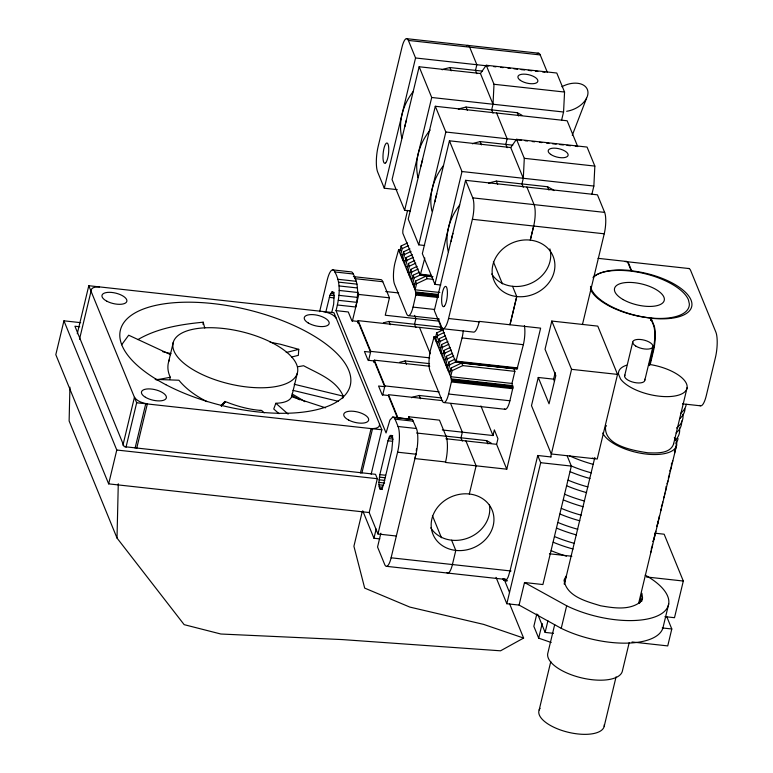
<?xml version="1.0" encoding="UTF-8"?>
<svg xmlns="http://www.w3.org/2000/svg" width="773" height="773" viewBox="0 0 773 773"><rect width="100%" height="100%" fill="white"/><g stroke="black" fill="none" stroke-linecap="round" stroke-linejoin="round"><path stroke-width="1.16" d="M69.918 387.205L69.126 420.985L117.013 538.047L184.158 624.652L220.846 634.015L342.352 639.59L500.546 650.808L523.611 638.063L509.494 603.539M117.013 538.047L118.279 483.763M493.01 113.167L491.657 109.882L493.019 104.239L494.005 84.276L486.227 65.261L556.782 73.02L564.561 92.045L563.565 112.008L561.594 120.211M523.292 187.211L521.949 183.926L523.302 178.283L524.297 158.32L516.509 139.304L587.065 147.063L594.843 166.089L593.857 186.051L591.886 194.255M203.077 324.438L203.193 322.196C180.795 324.399 157.595 328.061 137.913 339.589M380.867 533.206L377.553 547.023L384.732 564.58A15.982 4.194 -83.7 0 0 391.109 557.797L415.98 454.215A19.17 5.034 -83.7 0 0 416.454 428.513L412.396 419.507L392.732 417.053L389.93 420.029L386.056 432.957L336.023 310.63C339.279 298.059 341.598 283.865 334.854 271.961A19.17 5.034 -83.7 0 0 327.201 280.106L319.626 311.664M337.376 304.987L355.764 307.007C358.16 296.098 359.001 284.078 353.242 273.99A19.17 5.034 -83.7 0 0 350.903 271.864L332.516 269.845M378.886 482.381L379.852 474.632L387.978 440.784L389.321 436.89L390.819 435.305A10.223 2.686 -83.7 0 1 392.732 439.982L391.814 450.147L383.688 483.995L382.345 487.879L380.857 489.464L380.171 489.241L379.185 486.816L378.886 482.381L384.635 483.019M416.009 294.213L415.111 289.778L398.559 249.911L394.964 262.907A15.982 4.194 -83.7 0 0 394.578 284.329L406.666 313.886A15.982 4.194 -83.7 0 0 413.043 307.103L416.009 294.213L438.407 296.677M451.558 381.128L450.669 376.702L434.117 336.835L430.522 349.831A15.982 4.194 -83.7 0 0 430.126 371.253L442.214 400.81A15.982 4.194 -83.7 0 0 448.591 394.017L451.558 381.128L512.866 387.882L509.9 400.772A15.982 4.194 -83.7 0 1 504.411 408.965M512.866 387.882L511.968 383.447L514.866 371.359L513.784 368.731L461.684 362.991L451.036 368.025L449.586 374.064M270.096 342.207L280.377 344.236L298.755 349.348L298.359 355.348L291.518 357.068M342.816 398.172L343.222 396.153C336.419 380.007 317.916 373.552 303.596 365.726L297.721 366.779M407.593 210.324L402.859 230.161L402.801 233.195L420.203 275.285L424.821 257.989M80.663 322.66L63.937 320.824L55.811 354.672L108.655 483.869L369.185 512.547L377.949 533.998L396.346 536.018M77.271 333.723L88.789 285.72L333.946 312.707L381.833 429.769L371.146 474.264M79.513 339.212L91.04 291.208C90.605 286.986 96.557 286.822 99.514 286.938M108.655 483.869L116.781 450.021L63.937 320.824M122.907 445.306L134.434 397.293C137.671 401.854 143.672 403.332 148.909 404.134L381.833 429.769M125.989 447.277L136.676 402.781L88.789 285.72M135.101 448.098L145.788 403.612M136.676 448.408L147.353 403.912L136.676 402.781M168.64 361.764L173.307 342.284M291.692 396.626L297.315 373.204A63.908 26.804 13.5 0 0 210.855 327.713A63.908 26.804 13.5 0 0 197.762 372.315A63.908 26.804 13.5 0 0 297.315 373.204M325.684 312.553L329.955 295.199L332.158 291.904A10.223 2.686 -83.7 0 1 334.071 296.581L333.656 304.243L331.752 312.572M352.314 321.404L358.788 294.445L357.464 291.228M384.287 188.216L415.555 57.975L408.376 40.418A15.982 4.194 -83.7 0 0 401.989 47.201L378.171 146.416A19.17 5.034 -83.7 0 0 377.697 172.128L384.287 188.216L397.254 189.646M357.638 322.95L358.189 320.64L443.074 329.984M486.227 65.261L480.448 73.503L419.15 66.758L392.056 179.587L404.627 210.314L410.521 210.961M368.547 360.585L370.76 351.367L358.189 320.64M404.627 210.314L431.711 97.485L419.15 66.758M399.67 252.027L401.119 245.978L407.506 242.964M373.803 362.45L374.354 360.15L429.759 366.247M353.387 276.618L380.471 279.594A19.17 5.034 -83.7 0 1 382.809 281.72L389.437 297.818L385.254 315.239L438.301 321.075M575.305 146.271L577.692 146.541L567.16 120.781L435.305 106.268L408.221 219.097L418.753 244.848L424.648 245.495M401.119 245.978L402.202 248.616L400.743 254.655L403.1 254.916M402.066 257.873L403.516 251.834L409.903 248.819M403.516 251.834L404.588 254.472L403.139 260.511L405.496 260.772M404.453 263.728L405.912 257.689L412.299 254.665M405.912 257.689L406.985 260.317L405.535 266.366L407.893 266.627M406.849 269.584L408.299 263.545L414.686 260.52M408.299 263.545L409.381 266.173L407.931 272.222L410.289 272.473M360.431 473.037L371.108 428.551C374.064 428.667 380.016 428.513 379.582 424.29M409.246 275.439L410.695 269.391L417.082 266.376M361.89 473.066L372.567 428.58M410.695 269.391L411.777 272.028L410.318 278.067L412.685 278.328M382.674 395.119L384.886 385.911L374.354 360.15M418.753 244.848L445.837 132.019L435.305 106.268M411.642 281.285L413.091 275.246L419.478 272.231M413.091 275.246L414.164 277.884L412.714 283.923L415.072 284.184M414.038 287.141L415.488 281.101L426.126 276.067L432.049 276.724M516.509 139.304L510.731 147.546L449.432 140.802L422.348 253.631L434.909 284.358L440.803 285.005M415.488 281.101L416.56 283.73L415.111 289.778L439.866 292.503M362.208 511.697L353.918 546.231L364.682 588.108L409.825 607.085L483.637 624.391L523.611 638.063M369.185 512.547L377.311 478.7L375.514 474.313L124.182 446.649L74.923 326.225L79.706 326.747M379.852 538.887L373.958 538.24L376.171 529.032M434.909 284.358L462.003 171.529L449.432 140.802M377.949 533.998L397.593 452.195A19.17 5.034 -83.7 0 0 398.066 426.493L395.071 419.179L393.998 417.478L392.732 417.053M408.26 419.121L408.82 416.782L439.47 420.154L446.06 436.252A19.17 5.034 -83.7 0 1 445.586 461.954L445.461 462.438L506.769 469.192L540.627 328.139L479.328 321.384L479.173 321.877A19.17 5.034 -83.7 0 1 473.859 332.139L443.248 328.776M465.588 180.312L434.32 310.553L440.91 326.65A19.17 5.034 -83.7 0 0 448.562 318.505L472.38 219.29A15.982 4.194 -83.7 0 0 472.776 197.869L465.588 180.312L597.442 194.825L604.631 212.391A15.982 4.194 -83.7 0 1 604.235 233.804L582.446 324.573M435.218 338.941L436.677 332.902L443.064 329.887M436.677 332.902L437.75 335.54L436.301 341.579L438.658 341.84M437.615 344.797L439.064 338.758L445.451 335.733M439.064 338.758L440.146 341.386L438.697 347.435L441.054 347.695M440.011 350.652L441.46 344.603L447.847 341.589M441.46 344.603L442.543 347.241L441.083 353.28L443.441 353.541M442.407 356.508L443.857 350.459L450.244 347.444M443.857 350.459L444.929 353.097L443.48 359.136L445.837 359.397M444.794 362.353L446.253 356.314L452.64 353.3M446.253 356.314L447.325 358.952L445.876 364.991L448.234 365.252M447.19 368.209L448.64 362.17L455.026 359.145M448.64 362.17L449.722 364.798L448.272 370.847L450.63 371.108M451.036 368.025L452.118 370.654L450.669 376.702L511.968 383.447M469.327 493.995L476.12 465.819L465.945 440.948M526.896 187.056L534.075 204.623A15.982 4.194 -83.7 0 1 533.679 226.035L530.297 240.142A31.954 27.77 -22.2 0 1 554.173 271.719A31.954 27.77 -22.2 0 1 516.75 296.552L509.977 324.766L516.741 296.523L512.567 286.31M442.311 429.962L493 435.537L494.353 429.894L497.947 438.678L496.595 444.32L506.769 469.192M538.259 377.466L531.495 405.67L551.246 453.964L597.22 459.027L617.54 374.403L597.78 326.119L551.806 321.056L545.033 349.261L555.816 375.601L549.043 403.806L538.259 377.466L553.594 379.156L554.492 381.35M553.536 379.446L555.198 372.538M551.226 456.978L537.737 455.49L509.948 571.247C508.76 573.991 508.112 581.46 503.822 580.339L502.856 578.803L505.098 579.045M668.713 603.858L663.292 626.42A67.106 28.147 13.5 0 1 561.237 628.343L519.089 605.085L506.827 603.732L540.685 462.698L537.737 455.49M550.705 456.795L571.556 369.339L551.806 321.056M519.089 605.085L524.509 582.523L542.897 584.543L571.334 466.08L567.295 456.186M536.829 613.917L533.853 626.323L538.684 638.15L551.197 642.489M538.684 638.15L542.211 623.482M553.468 633.329L545.129 632.411L547.912 620.825M564.174 584.059L566.068 576.156L564.029 580.185C566.58 596.64 586.968 601.558 600.573 605.771C613.598 608.003 629.222 610.651 640.498 601.964L642.537 597.935L641.899 593.306L639.464 603.462M554.685 624.652L547.941 652.712A38.35 16.088 13.5 0 0 581.219 677.786A38.35 16.088 13.5 0 0 622.458 670.713L629.193 642.653M564.503 583.731L594.824 457.461M539.168 709.962L550.782 661.601M561.237 628.343L566.657 605.781L524.509 582.523M624.603 375.997L632.729 342.149M650.518 320.495L651.059 318.234A51.772 21.712 13.5 0 0 691.014 300.001A51.772 21.712 13.5 0 0 631.667 270.83L628.797 263.806A19.17 5.034 -83.7 0 0 626.449 261.68M644.817 380.239L652.943 346.391M649.378 365.6L652.953 350.71A19.17 5.034 -83.7 0 0 653.427 325.008L650.557 317.983A51.772 21.712 13.5 0 1 590.466 286.368M650.161 364.711L653.456 350.961A19.17 5.034 -83.7 0 0 653.929 325.259L651.059 318.234M604.186 726.359L616.071 676.848M605.491 427.266C604.563 445.77 633.445 450.562 647.909 452.814C656.49 453.046 670.065 453.993 673.563 444.089L687.1 387.679M653.968 538.81L655.32 533.167A71.261 29.886 13.5 0 0 655.784 531.215M657.35 524.703L658.702 519.06A71.261 29.886 13.5 0 0 659.292 516.113M638.74 602.901L676.636 445.055M641.725 601.326L642.537 597.935M666.78 616.719L671.795 628.98L667.737 645.909L632.024 641.976M654.634 533.157L664.152 534.211L683.313 581.035L674.5 617.704L664.964 616.651M438.262 318.727L455.761 362.208L462.061 337.936A15.982 4.194 -83.7 0 0 463.249 330.931M533.679 226.035L530.288 240.113A31.954 27.77 -22.2 0 0 492.865 264.946A31.954 27.77 -22.2 0 0 516.741 296.523M455.548 362.141L517.06 368.953L523.36 344.681A15.982 4.194 -83.7 0 0 524.413 325.636M169.702 379.427L170.311 377.263L169.48 375.369A65.125 36.157 8.3 0 1 169.374 359.6M325.578 407.835L291.585 396.694L291.286 397.409A65.096 20.533 21.8 0 1 276.744 403.235L275.855 403.255L273.739 409.004L278.995 413.652M572.262 135.294L586.543 98.248M223.928 403.574L224.904 401.458L227.349 402.356A65.067 29.132 24.4 0 0 260.201 410.366M605.926 426.445L606.496 425.652M121.661 344.777L128.685 335.202L170.669 354.701M221.001 405.68L224.904 401.458M402.202 248.616L408.588 245.592M404.588 254.472L410.975 251.447M406.985 260.317L413.371 257.303M409.381 266.173L415.768 263.158M411.777 272.028L418.164 269.014M414.164 277.884L420.551 274.859M416.56 283.73L427.208 278.705L433.131 279.353M437.75 335.54L444.137 332.516M440.146 341.386L446.533 338.371M442.543 347.241L448.929 344.227M444.929 353.097L451.316 350.072M447.325 358.952L453.712 355.928M449.722 364.798L456.109 361.783M452.118 370.654L462.756 365.619L514.866 371.359M286.213 352.507L298.755 349.348M482.487 71.135L449.876 67.551L444.388 68.913A63.908 55.54 -22.2 0 0 442.185 69.773M521.852 115.167L517.282 112.703L466.042 107.061L460.553 108.423A63.908 55.54 -22.2 0 0 458.341 109.283M512.779 145.179L480.168 141.594L474.68 142.957A63.908 55.54 -22.2 0 0 472.467 143.817M553.951 190.612A63.908 55.54 -22.2 0 0 552.135 189.211L547.574 186.747L496.324 181.104L490.836 182.467A63.908 55.54 -22.2 0 0 488.623 183.327M383.437 322.795L388.925 321.433L440.175 327.076L442.91 328.554M399.602 362.305L405.091 360.943L429.546 363.639M441.344 397.911L419.208 395.476L413.719 396.839A63.908 55.54 -22.2 0 0 411.516 397.709M156.127 379.93L170.311 377.263M155.189 379.379L178.901 380.229L180.592 382.229A65.019 36.08 18.7 0 0 207.087 401.66M260.192 410.347L261.632 410.434L264.182 412.869M406.424 38.65L538.279 53.163M408.376 40.418L540.221 54.931L547.41 72.498M415.555 57.975L488.816 66.043M493.599 66.575L495.986 66.836M500.769 67.357L503.165 67.628M507.948 68.15L510.335 68.41M513.929 68.807L517.514 69.203M521.099 69.599L524.683 69.995M528.278 70.391L531.863 70.787M535.447 71.174L537.844 71.445M542.627 71.966L545.013 72.227M494.005 84.276L564.561 92.045M431.711 97.485L563.565 112.008M445.837 132.019L521.495 140.348M525.08 140.744L527.466 141.005M532.249 141.536L534.645 141.797M539.428 142.329L541.815 142.59M546.598 143.111L548.994 143.382M552.579 143.778L556.174 144.165M559.758 144.561L563.343 144.957M566.928 145.353L570.522 145.749M524.297 158.32L594.843 166.089M462.003 171.529L593.857 186.051M472.776 197.869L604.631 212.391M472.38 219.29L604.235 233.804M598.002 258.327L626.603 261.477M627.106 261.728L689.023 268.55M398.559 249.911L401.129 250.249M420.899 274.26L431.508 275.43M420.667 274.792L431.286 275.961M420.435 275.14L432.223 276.444M419.99 275.217L432.957 276.647M334.854 271.961L353.242 273.99M354.556 278.609L382.809 281.72M337.849 279.285L356.237 281.304M338.642 282.135L357.029 284.155M415.961 292.01L438.359 294.474M416.038 292.638L438.436 295.112M416.058 293.392L438.455 295.856M339.096 285.942L357.493 287.962M385.688 291.527L398.655 292.957M415.903 295.035L438.301 297.499M339.202 290.445L357.59 292.474M358.788 294.445L389.437 297.818M331.801 292.126L334.1 292.378M331.414 292.368L333.714 292.619M330.67 293.489L334.11 293.866M338.932 295.344L357.319 297.373M329.955 295.199L334.545 295.701M329.327 297.373L333.926 297.885M413.043 307.103L434.262 309.432M338.303 300.311L356.701 302.33M448.562 318.505L479.173 321.877M408.617 315.655L439.267 319.027M336.023 310.63L348.285 311.973L351.87 320.756L358.005 321.433L370.576 352.159L364.441 351.483L368.035 360.266L374.161 360.943L384.703 386.693L378.567 386.017L382.162 394.8L388.288 395.476L397.264 417.42M462.061 337.936L523.36 344.681M434.117 336.835L436.474 337.096M433.885 336.98L436.687 337.163M571.556 369.339L617.54 374.403M370.76 351.367L429.701 357.86M456.447 361.175L517.746 367.929M456.225 361.716L517.524 368.46M455.993 362.064L517.292 368.808M682.472 403.825L700.328 405.796M451.509 378.925L512.818 385.679M451.587 379.562L512.895 386.316M451.606 380.316L512.905 387.06M451.461 381.959L512.76 388.703M384.886 385.911L439.112 391.872M448.591 394.017L509.9 400.772M442.707 400.656L388.481 394.684L397.902 417.729M444.166 402.578L505.465 409.323M393.998 417.478L412.396 419.507M395.071 419.179L413.458 421.198M398.066 426.493L416.454 428.513M445.857 436.136L486.613 440.629L491.184 443.093M416.579 433.006L446.06 436.252M445.895 438.735L496.595 444.32M390.452 435.528L392.752 435.788M390.075 435.769L392.375 436.02M389.321 436.89L392.771 437.276M388.606 438.6L393.206 439.112M387.978 440.784L392.578 441.286M540.685 462.698L571.334 466.08M397.593 452.195L415.98 454.215M445.586 461.954L414.937 458.582A19.17 5.034 -83.7 0 0 415.864 453.896M379.852 474.632L385.601 475.26M379.359 477.125L385.109 477.753M116.781 450.021L377.311 478.7M379.031 479.772L384.78 480.4M378.934 484.787L383.534 485.289M379.185 486.816L382.635 487.193M379.601 488.333L381.901 488.584M380.171 489.241L382.471 489.493M549.448 553.787L571.856 556.251M646.412 576.967L683.313 581.035M391.109 557.797L511.011 570.996M386.684 566.348L506.576 579.547M503.822 580.339L507.194 580.707M506.953 580.881L504.701 580.639L509.533 592.456M662.248 627.937L671.795 628.98M323.269 311.577C327.974 312.543 333.318 314.031 336.187 318.196M162.774 351.715L170.968 353.58M292.967 390.365L338.506 401.361M294.175 384.258L343.222 396.153M292.03 395.476L299.644 399.776M275.855 403.255L288.126 414.106M517.282 112.703L518.635 115.989M547.574 186.747L548.917 190.032M480.448 73.503L493.019 104.239M496.604 113.013L507.136 138.773L505.784 144.416L507.136 147.701M510.731 147.546L523.302 178.283M476.844 73.657L475.501 70.372L476.854 64.729L469.675 47.172A15.982 4.194 -83.7 0 0 466.563 46.129M449.876 67.551L451.229 70.836M466.042 107.061L467.385 110.346M480.168 141.594L481.511 144.88M496.324 181.104L497.667 184.389M493.387 261.805L502.411 283.865M480.883 405.902L493 435.537M426.126 276.067L427.208 278.705M461.684 362.991L462.756 365.619M440.175 327.076L441.518 330.371M486.613 440.629L487.966 443.915M537.834 614.574L545.129 632.411M414.579 315.365L415.903 318.611L414.55 324.254L415.893 327.549M419.497 327.394L430.271 353.734M450.678 403.632L462.351 432.165L460.998 437.808L462.341 441.103M496.044 577.363L506.827 603.732M388.925 321.433L390.268 324.728M405.091 360.943L406.434 364.238M419.208 395.476L420.56 398.771M408.82 416.782L409.7 418.927M451.606 540.201L455.79 550.415L452.418 564.541A15.982 4.194 -83.7 0 1 446.929 572.745M432.436 515.688L441.46 537.757M362.74 510.808L373.958 538.24M203.193 322.196L204.748 328.003M673.554 443.402L673.563 444.089M688.366 268.492A19.17 5.034 -83.7 0 1 690.704 270.618L715.846 332.081A19.17 5.034 -83.7 0 1 715.373 357.783L706.3 395.583A19.17 5.034 -83.7 0 1 699.71 405.419M451.161 241.273A63.908 55.54 -22.2 0 1 452.968 233.349M421.063 166.079A63.908 55.54 -22.2 0 1 422.686 159.306M431.894 211.087A63.908 55.54 -22.2 0 1 443.538 165.519M434.996 201.763A63.908 55.54 -22.2 0 1 436.813 193.839M448.301 251.698A63.908 55.54 -22.2 0 1 459.693 205.029M418.019 177.655A63.908 55.54 -22.2 0 1 430.126 130.077M401.854 138.145A63.908 55.54 -22.2 0 1 413.246 91.475M404.897 126.569A63.908 55.54 -22.2 0 1 406.53 119.796M549.883 248.896A31.954 27.77 -22.2 0 1 530.462 283.546A31.954 27.77 -22.2 0 1 491.686 273.951M292.001 393.988A118.23 49.598 13.5 0 1 304.852 401.699M561.923 86.702A19.866 12.755 -24.3 0 1 587.818 91.03A19.866 12.755 -24.3 0 1 566.657 111.283M648.769 364.334A35.152 14.745 13.5 0 1 686.521 383.823A35.152 14.745 13.5 0 1 661.901 396.443A35.152 14.745 13.5 0 1 620.458 378.847L618.487 374.035A35.152 14.745 13.5 0 1 626.642 365.204M674.327 437.576A38.35 16.088 13.5 0 1 650.035 454.398A38.35 16.088 13.5 0 1 602.708 432.996M604.322 724.543A33.548 14.078 13.5 0 1 567.363 732.05A33.548 14.078 13.5 0 1 540.105 708.339M644.634 379.214A10.349 4.338 13.5 0 1 634.391 382.49A10.349 4.338 13.5 0 1 624.932 375.079M574.407 543.371A71.261 29.886 13.5 0 1 554.56 536.578M662.674 502.015A71.261 29.886 13.5 0 1 661.311 506.827M581.18 515.166A71.261 29.886 13.5 0 1 561.333 508.373M579.827 520.809A71.261 29.886 13.5 0 1 559.981 514.016M661.205 508.653A71.261 29.886 13.5 0 1 660.731 510.605M686.26 404.289A71.261 29.886 13.5 0 1 680.868 413.159M682.868 414.299A71.261 29.886 13.5 0 1 676.53 428.01M679.399 427.875A71.261 29.886 13.5 0 1 675.38 440.185M676.104 442.504A71.261 29.886 13.5 0 1 674.356 451.316M594.727 458.756A71.261 29.886 13.5 0 1 592.437 458.118M591.335 472.854A71.261 29.886 13.5 0 1 571.498 466.061M672.713 460.708A71.261 29.886 13.5 0 1 672.249 462.65M587.953 486.961A71.261 29.886 13.5 0 1 568.107 480.168M669.476 473.298A71.261 29.886 13.5 0 1 668.307 478.168M584.572 501.068A71.261 29.886 13.5 0 1 564.725 494.266M666.094 486.381A71.261 29.886 13.5 0 1 666.007 488.41M665.853 489.406A71.261 29.886 13.5 0 1 665.311 491.328M577.798 529.273A71.261 29.886 13.5 0 1 557.951 522.471M652.518 544.327A71.261 29.886 13.5 0 1 651.156 549.139M566.454 556.164A71.261 29.886 13.5 0 1 551.178 550.676M681.631 420.985A71.261 29.886 13.5 0 1 676.124 432.899M678.047 438.629A71.261 29.886 13.5 0 1 676.104 443.296M685.023 408.927A71.261 29.886 13.5 0 1 679.506 418.802M657.939 521.756A71.261 29.886 13.5 0 1 656.577 526.577M576.445 534.916A71.261 29.886 13.5 0 1 556.599 528.114M654.547 535.863A71.261 29.886 13.5 0 1 652.683 541.583M573.054 549.014A71.261 29.886 13.5 0 1 553.207 542.221M593.374 464.399A71.261 29.886 13.5 0 1 569.44 455.809M674.868 451.239A71.261 29.886 13.5 0 1 674.549 453.229M664.268 496.015A71.261 29.886 13.5 0 1 663.572 497.909M583.209 506.711A71.261 29.886 13.5 0 1 563.372 499.909M664.732 493.048A71.261 29.886 13.5 0 1 664.5 495.049M586.601 492.604A71.261 29.886 13.5 0 1 566.754 485.802M667.891 480.941A71.261 29.886 13.5 0 1 666.954 483.801M651.05 550.965A71.261 29.886 13.5 0 1 650.576 552.908M671.476 463.298A71.261 29.886 13.5 0 1 669.611 471.066M589.983 478.497A71.261 29.886 13.5 0 1 570.136 471.704M590.35 289.025A51.124 21.441 13.5 0 0 644.576 317.268A51.124 21.441 13.5 0 0 689.352 303.886L688.434 299.827A51.124 21.441 13.5 0 0 644.556 273.613A51.124 21.441 13.5 0 0 593.364 276.869M593.007 277.691A51.772 21.712 13.5 0 1 631.164 270.569L628.285 263.554A19.17 5.034 -83.7 0 0 625.26 261.699M489.386 504.827A31.954 27.77 -22.2 0 1 468.399 537.892A31.954 27.77 -22.2 0 1 430.735 527.833M537.119 53.888A15.982 4.194 -83.7 0 1 540.221 54.931M416.483 448.939A19.17 5.034 -83.7 0 1 416.28 450.939M645.184 575.112A67.106 28.147 13.5 0 1 655.775 616.603A67.106 28.147 13.5 0 1 566.657 605.781M225.445 401.583L221.436 406.086L225.445 401.583M385.688 162.842L384.944 163.316A10.223 2.686 -83.7 0 1 383.031 158.629L382.983 156.223A10.223 2.686 -83.7 0 1 386.046 143.459A10.223 2.686 -83.7 0 1 388.751 150.078A10.223 2.686 -83.7 0 1 385.688 162.842M444.349 306.253L443.605 306.717A10.223 2.686 -83.7 0 1 441.692 302.03L441.634 299.624A10.223 2.686 -83.7 0 1 444.697 286.86A10.223 2.686 -83.7 0 1 447.412 293.489A10.223 2.686 -83.7 0 1 444.349 306.253M165.857 384.693A118.23 49.598 13.5 0 0 350.014 386.355A118.23 49.598 13.5 0 0 190.071 302.195A118.23 49.598 13.5 0 0 165.857 384.693M348.7 420.087A12.783 5.363 13.5 0 0 368.605 420.261A12.783 5.363 13.5 0 0 351.319 411.168A12.783 5.363 13.5 0 0 348.7 420.087M308.195 322.94A12.783 5.363 13.5 0 0 328.883 324.206A12.783 5.363 13.5 0 0 313.046 314.63A12.783 5.363 13.5 0 0 308.195 322.94M106.906 301.238A12.783 5.363 13.5 0 0 126.811 301.412A12.783 5.363 13.5 0 0 109.524 292.32A12.783 5.363 13.5 0 0 106.906 301.238M145.401 397.245A12.783 5.363 13.5 0 0 166.089 398.51A12.783 5.363 13.5 0 0 150.252 388.935A12.783 5.363 13.5 0 0 145.401 397.245M635.725 346.033A10.349 4.338 13.5 0 0 652.615 347.309A10.349 4.338 13.5 0 0 640.16 339.463A10.349 4.338 13.5 0 0 635.725 346.033M623.154 299.586A25.567 10.725 13.5 0 0 663.949 301.248A25.567 10.725 13.5 0 0 631.077 282.454A25.567 10.725 13.5 0 0 623.154 299.586M550.627 154.358A10.223 4.29 13.5 0 0 567.614 156.233A10.223 4.29 13.5 0 0 556.241 148.271A10.223 4.29 13.5 0 0 550.627 154.358M455.79 550.415A31.954 27.77 -22.2 0 0 492.488 511.021A31.954 27.77 -22.2 0 0 439.402 505.175A31.954 27.77 -22.2 0 0 455.79 550.415M520.355 80.353A10.223 4.29 13.5 0 0 537.341 82.218A10.223 4.29 13.5 0 0 525.969 74.256A10.223 4.29 13.5 0 0 520.355 80.353"/></g></svg>
